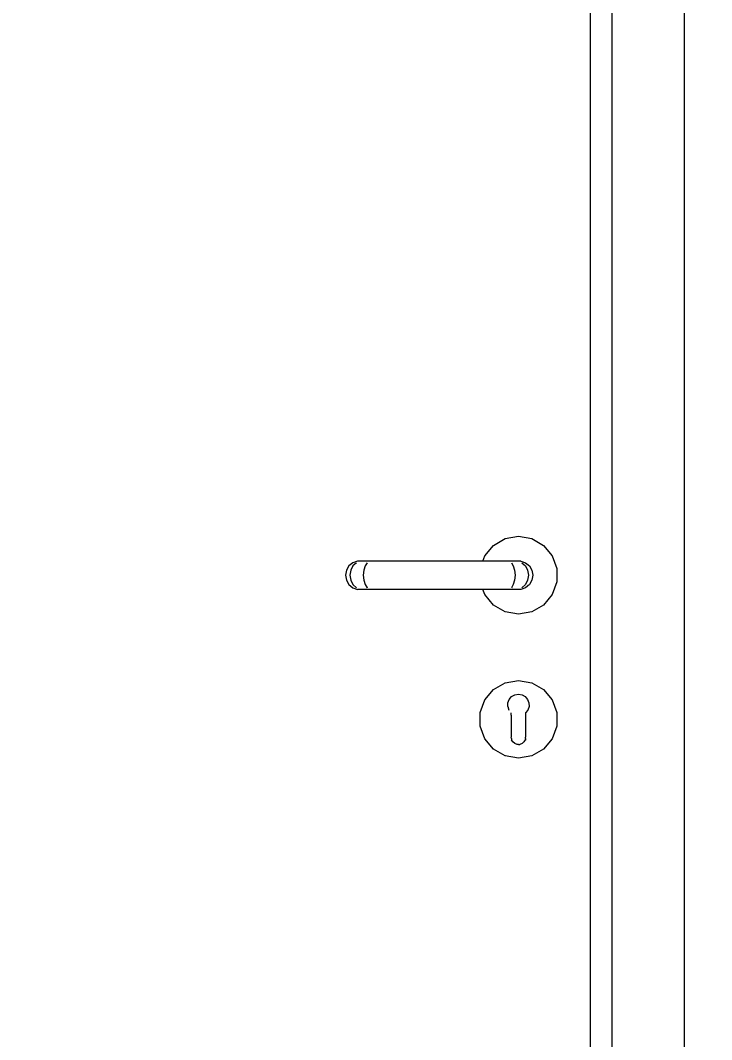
# Model space of a CAD drawing. Header units: millimetres. Extents: x -310 to 171125, y -3027 to 55843.
# Drawn here: x 132562 to 133041, y 38973 to 39681 of the extents above; entities that cross this region are included whole.
import ezdxf

# ---------------------------------------------------------------- set-up
doc = ezdxf.new("R2010")
doc.units = ezdxf.units.MM
doc.header["$MEASUREMENT"] = 0
doc.set_wipeout_variables(frame=1)
doc.linetypes.add('Wipeout_Contour', pattern=[1000, 0, -1000])
doc.layers.add('Dimensioning - General', color=7, linetype='Continuous')
doc.layers.add('Structural - Bearing', color=7, linetype='Continuous')
for name, color, linetype, lineweight, true_color in [('Dimensioning - General_Pen_No__61', 7, 'Continuous', 20, 0x6a6a6a), ('Dimensioning - General_Pen_No__88', 7, 'Continuous', 20, 0xfd4435), ('Structural - Bearing_Pen_No__82', 7, 'Continuous', 20, 0xaaaaaa)]:
    doc.layers.add(name, color=color, linetype=linetype, lineweight=lineweight, true_color=true_color)
doc.layers.get('0').off()
doc.styles.add('GENERATED_STYLE_6', font='calibril.ttf')
doc.dimstyles.new('GENERATED_STYLE__1', dxfattribs={"dimtxt": 195.999997, "dimasz": 106.4, "dimexe": 0.18, "dimexo": 0.0625, "dimgap": 0.09, "dimtad": 1, "dimdec": 0, "dimlfac": 0.1, "dimzin": 0, "dimdsep": 46, "dimtxsty": 'GENERATED_STYLE_6', "dimblk": 'ARROWHEAD_2', "dimblk1": 'ARROWHEAD_2', "dimblk2": 'ARROWHEAD_2', "dimcen": 0.09, "dimse1": 1, "dimse2": 1, "dimclrd": 256, "dimclre": 256, "dimclrt": 256, "dimadec": 0, "dimazin": 0, "dimtfac": 1, "dimtdec": 4, "dimtmove": 0, "dimatfit": 3, "dimfxl": 1, "dimtolj": 1, "dimtzin": 0, "dimarcsym": 0})

# ---------------------------------------------------------------- blocks, each defined once
blk = doc.blocks.new('*D99')
at = {"layer": 'Dimensioning - General_Pen_No__61', "color": 251, "linetype": 'Continuous', "lineweight": 20, "true_color": 0x6a6a6a, "transparency": 16777216}
for p, q in [((134582.88, 40936.02), (134722.88, 40855.19)), ((134757.88, 40895.6), (134547.88, 40895.6)), ((134652.88, 38195.6), (134652.88, 40895.6)), ((134582.88, 38236.02), (134722.88, 38155.19)), ((134757.88, 38195.6), (134547.88, 38195.6))]:
    blk.add_line(p, q, dxfattribs=at)
at = {"layer": 'Dimensioning - General_Pen_No__88', "color": 20, "lineweight": 20, "true_color": 0xfd4435, "transparency": 16777216, "char_height": 196, "attachment_point": 7, "rotation": 90, "style": 'GENERATED_STYLE_6'}
for s, insert in [('\\A1;{\\pql;\\fCalibri Light|b0|i0|c0|p34;20}', (134613.68, 40537.36)), ('\\A1;{\\pql;\\fCalibri Light|b0|i0|c0|p34;270}', (134613.68, 39307.27))]:
    blk.add_mtext(s, dxfattribs=dict(at, insert=insert))
blk = doc.blocks.new('ARROWHEAD_2')
at = {"color": 0, "linetype": 'Continuous', "lineweight": 0}
for p, q in [((-0.3781, -0.655), (0.3781, 0.655)), ((0, 0), (-1, 0))]:
    blk.add_line(p, q, dxfattribs=at)
blk = doc.blocks.new('*D142')
at = {"layer": 'Dimensioning - General_Pen_No__61', "color": 251, "linetype": 'Continuous', "lineweight": 20, "true_color": 0x6a6a6a, "transparency": 16777216}
for p, q in [((135132.88, 40936.02), (135272.88, 40855.19)), ((135307.88, 40895.6), (135097.88, 40895.6)), ((135202.88, 38195.6), (135202.88, 40895.6)), ((135132.88, 38236.02), (135272.88, 38155.19)), ((135307.88, 38195.6), (135097.88, 38195.6))]:
    blk.add_line(p, q, dxfattribs=at)
at = {"layer": 'Dimensioning - General_Pen_No__88', "color": 20, "lineweight": 20, "true_color": 0xfd4435, "transparency": 16777216, "char_height": 196, "attachment_point": 7, "rotation": 90, "style": 'GENERATED_STYLE_6'}
for s, insert in [('\\A1;{\\pql;\\fCalibri Light|b0|i0|c0|p34;20}', (135163.68, 40537.36)), ('\\A1;{\\pql;\\fCalibri Light|b0|i0|c0|p34;270}', (135163.68, 39307.27))]:
    blk.add_mtext(s, dxfattribs=dict(at, insert=insert))
blk = doc.blocks.new('*D163')
at = {"layer": 'Dimensioning - General_Pen_No__61', "color": 251, "linetype": 'Continuous', "lineweight": 20, "true_color": 0x6a6a6a, "transparency": 16777216}
for p, q in [((135682.88, 41136.02), (135822.88, 41055.19)), ((135857.88, 41095.6), (135647.88, 41095.6)), ((135752.88, 38195.6), (135752.88, 41095.6)), ((135682.88, 38236.02), (135822.88, 38155.19)), ((135857.88, 38195.6), (135647.88, 38195.6))]:
    blk.add_line(p, q, dxfattribs=at)
at = {"layer": 'Dimensioning - General_Pen_No__88', "color": 20, "lineweight": 20, "true_color": 0xfd4435, "transparency": 16777216, "insert": (135713.68, 39407.27), "char_height": 196, "attachment_point": 7, "rotation": 90, "style": 'GENERATED_STYLE_6'}
blk.add_mtext('\\A1;{\\pql;\\fCalibri Light|b0|i0|c0|p34;290}', dxfattribs=at)

msp = doc.modelspace()

# ---------------------------------------------------------------- wipeouts: each hides what was drawn before it
at = {"color": 254, "linetype": 'Wipeout_Contour', "lineweight": 0, "ltscale": 554802.031122}
msp.add_wipeout([(133022.21, 38295.6), (133022.21, 40432.6), (132972.21, 40382.6), (132972.21, 38295.6)], dxfattribs=at).dxf.layer = 'Structural - Bearing'
at = {"color": 254, "linetype": 'Wipeout_Contour', "lineweight": 0, "ltscale": 3742113.089694238}
msp.add_wipeout([(132883.83, 39309.1), (132882.5, 39305.45), (132908.94, 39305.45), (132912.21, 39304.26), (132914.87, 39302.03), (132916.6, 39299.02), (132917.21, 39295.6), (132916.6, 39292.18), (132914.87, 39289.18), (132912.21, 39286.94), (132908.94, 39285.76), (132882.5, 39285.76), (132883.83, 39282.1), (132889.85, 39274.92), (132897.97, 39270.23), (132907.21, 39268.6), (132916.44, 39270.23), (132924.56, 39274.92), (132930.59, 39282.1), (132933.8, 39290.92), (132933.8, 39300.29), (132930.59, 39309.1), (132924.56, 39316.29), (132916.44, 39320.98), (132907.21, 39322.6), (132897.97, 39320.98), (132889.85, 39316.29)], dxfattribs=at).dxf.layer = 'Structural - Bearing'
at = {"color": 254, "linetype": 'Wipeout_Contour', "lineweight": 0, "ltscale": 969933.689053}
msp.add_wipeout([(132900.79, 39209.39), (132901.78, 39210.53), (132898.01, 39220.88), (132889.92, 39216.21), (132899.84, 39204.39), (132899.82, 39204.44), (132899.88, 39207)], dxfattribs=at).dxf.layer = 'Structural - Bearing'

# ---------------------------------------------------------------- next in the draw order: linework, layer by layer
at = {"layer": 'Structural - Bearing_Pen_No__82', "color": 253, "linetype": 'Continuous', "lineweight": 20, "true_color": 0xaaaaaa}
for p, q in [((133022.21, 40432.6), (133022.21, 38295.6)), ((132889.85, 39316.29), (132897.97, 39320.98)), ((132897.97, 39320.98), (132907.21, 39322.6)), ((132907.21, 39322.6), (132916.44, 39320.98)), ((132916.44, 39320.98), (132924.56, 39316.29)), ((132883.83, 39309.1), (132889.85, 39316.29)), ((132924.56, 39316.29), (132930.59, 39309.1)), ((132930.59, 39309.1), (132933.8, 39300.29)), ((132933.8, 39300.29), (132933.8, 39290.92)), ((132933.8, 39290.92), (132930.59, 39282.1)), ((132889.85, 39274.92), (132883.83, 39282.1)), ((132930.59, 39282.1), (132924.56, 39274.92)), ((132897.97, 39270.23), (132889.85, 39274.92)), ((132924.56, 39274.92), (132916.44, 39270.23)), ((132907.21, 39268.6), (132897.97, 39270.23)), ((132916.44, 39270.23), (132907.21, 39268.6))]:
    msp.add_line(p, q, dxfattribs=at)

# ---------------------------------------------------------------- next in the draw order: wipeouts: each hides what was drawn before it
at = {"color": 254, "linetype": 'Wipeout_Contour', "lineweight": 0, "ltscale": 554647.159886}
msp.add_wipeout([(132957.21, 40355.6), (132957.21, 38295.6), (132972.21, 38295.6), (132972.21, 40355.6)], dxfattribs=at).dxf.layer = 'Structural - Bearing'
at = {"color": 254, "linetype": 'Wipeout_Contour', "lineweight": 0, "ltscale": 554397.458465}
msp.add_wipeout([(132908.94, 39305.45), (132906.76, 39305.45), (132909.68, 39304.26), (132912.21, 39304.26)], dxfattribs=at).dxf.layer = 'Structural - Bearing'
at = {"color": 254, "linetype": 'Wipeout_Contour', "lineweight": 0, "ltscale": 554408.006444}
msp.add_wipeout([(132914.16, 39295.6), (132913.62, 39292.18), (132916.6, 39292.18), (132917.21, 39295.6)], dxfattribs=at).dxf.layer = 'Structural - Bearing'
at = {"color": 254, "linetype": 'Wipeout_Contour', "lineweight": 0, "ltscale": 831350.645441}
msp.add_wipeout([(132900.63, 39202.02), (132899.84, 39204.39), (132889.92, 39216.21), (132883.91, 39209.05), (132902.21, 39198.49), (132902.21, 39200)], dxfattribs=at).dxf.layer = 'Structural - Bearing'

# ---------------------------------------------------------------- next in the draw order: linework, layer by layer
at = {"layer": 'Structural - Bearing_Pen_No__82', "color": 253, "linetype": 'Continuous', "lineweight": 20, "true_color": 0xaaaaaa}
for p, q in [((132972.21, 38295.6), (132972.21, 40382.6)), ((132957.21, 38295.6), (132957.21, 40367.6))]:
    msp.add_line(p, q, dxfattribs=at)

# ---------------------------------------------------------------- next in the draw order: wipeouts: each hides what was drawn before it
at = {"color": 254, "linetype": 'Wipeout_Contour', "lineweight": 0, "ltscale": 554406.284228}
msp.add_wipeout([(132909.68, 39304.26), (132912.07, 39302.03), (132914.87, 39302.03), (132912.21, 39304.26)], dxfattribs=at).dxf.layer = 'Structural - Bearing'
at = {"color": 254, "linetype": 'Wipeout_Contour', "lineweight": 0, "ltscale": 554400.128083}
msp.add_wipeout([(132913.62, 39292.18), (132912.07, 39289.18), (132914.87, 39289.18), (132916.6, 39292.18)], dxfattribs=at).dxf.layer = 'Structural - Bearing'
at = {"color": 254, "linetype": 'Wipeout_Contour', "lineweight": 0, "ltscale": 831409.217716}
msp.add_wipeout([(132904.69, 39212.59), (132907.21, 39213.03), (132907.21, 39222.5), (132898.01, 39220.88), (132901.78, 39210.53), (132902.46, 39211.33)], dxfattribs=at).dxf.layer = 'Structural - Bearing'

# ---------------------------------------------------------------- next in the draw order: wipeouts: each hides what was drawn before it
at = {"color": 254, "linetype": 'Wipeout_Contour', "lineweight": 0, "ltscale": 554411.296418}
msp.add_wipeout([(132912.07, 39302.03), (132913.62, 39299.02), (132916.6, 39299.02), (132914.87, 39302.03)], dxfattribs=at).dxf.layer = 'Structural - Bearing'
at = {"color": 254, "linetype": 'Wipeout_Contour', "lineweight": 0, "ltscale": 554389.173108}
msp.add_wipeout([(132909.68, 39286.94), (132912.21, 39286.94), (132914.87, 39289.18), (132912.07, 39289.18)], dxfattribs=at).dxf.layer = 'Structural - Bearing'
at = {"color": 254, "linetype": 'Wipeout_Contour', "lineweight": 0, "ltscale": 554240.324462}
msp.add_wipeout([(132889.85, 39216.29), (132889.92, 39216.21), (132898.01, 39220.88), (132897.97, 39220.98)], dxfattribs=at).dxf.layer = 'Structural - Bearing'
at = {"color": 254, "linetype": 'Wipeout_Contour', "lineweight": 0, "ltscale": 831452.415279}
msp.add_wipeout([(132911.95, 39211.33), (132912.64, 39210.53), (132916.41, 39220.88), (132907.21, 39222.5), (132907.21, 39213.03), (132909.73, 39212.59)], dxfattribs=at).dxf.layer = 'Structural - Bearing'

# ---------------------------------------------------------------- next in the draw order: wipeouts: each hides what was drawn before it
at = {"color": 254, "linetype": 'Wipeout_Contour', "lineweight": 0, "ltscale": 554380.029592}
msp.add_wipeout([(132906.76, 39305.45), (132900.61, 39305.45), (132902.3, 39304.26), (132909.68, 39304.26)], dxfattribs=at).dxf.layer = 'Structural - Bearing'
at = {"color": 254, "linetype": 'Wipeout_Contour', "lineweight": 0, "ltscale": 554411.885137}
msp.add_wipeout([(132913.62, 39299.02), (132914.16, 39295.6), (132917.21, 39295.6), (132916.6, 39299.02)], dxfattribs=at).dxf.layer = 'Structural - Bearing'
at = {"color": 254, "linetype": 'Wipeout_Contour', "lineweight": 0, "ltscale": 554376.468174}
msp.add_wipeout([(132912.21, 39286.94), (132909.68, 39286.94), (132906.76, 39285.76), (132908.94, 39285.76)], dxfattribs=at).dxf.layer = 'Structural - Bearing'
at = {"color": 254, "linetype": 'Wipeout_Contour', "lineweight": 0, "ltscale": 554277.12318}
msp.add_wipeout([(132897.97, 39220.98), (132898.01, 39220.88), (132907.21, 39222.5), (132907.21, 39222.6)], dxfattribs=at).dxf.layer = 'Structural - Bearing'
at = {"color": 254, "linetype": 'Wipeout_Contour', "lineweight": 0, "ltscale": 554206.527865}
msp.add_wipeout([(132883.83, 39209.1), (132883.91, 39209.05), (132889.92, 39216.21), (132889.85, 39216.29)], dxfattribs=at).dxf.layer = 'Structural - Bearing'
at = {"color": 254, "linetype": 'Wipeout_Contour', "lineweight": 0, "ltscale": 970052.698916}
msp.add_wipeout([(132914.6, 39204.44), (132914.58, 39204.39), (132924.5, 39216.21), (132916.41, 39220.88), (132912.64, 39210.53), (132913.62, 39209.39), (132914.54, 39207)], dxfattribs=at).dxf.layer = 'Structural - Bearing'

# ---------------------------------------------------------------- next in the draw order: wipeouts: each hides what was drawn before it
at = {"color": 254, "linetype": 'Wipeout_Contour', "lineweight": 0, "ltscale": 554386.091828}
msp.add_wipeout([(132902.3, 39304.26), (132903.67, 39302.03), (132912.07, 39302.03), (132909.68, 39304.26)], dxfattribs=at).dxf.layer = 'Structural - Bearing'
at = {"color": 254, "linetype": 'Wipeout_Contour', "lineweight": 0, "ltscale": 554384.655617}
msp.add_wipeout([(132914.16, 39295.6), (132904.88, 39295.6), (132904.57, 39292.18), (132913.62, 39292.18)], dxfattribs=at).dxf.layer = 'Structural - Bearing'
at = {"color": 254, "linetype": 'Wipeout_Contour', "lineweight": 0, "ltscale": 554312.492449}
msp.add_wipeout([(132907.21, 39222.6), (132907.21, 39222.5), (132916.41, 39220.88), (132916.44, 39220.98)], dxfattribs=at).dxf.layer = 'Structural - Bearing'
at = {"color": 254, "linetype": 'Wipeout_Contour', "lineweight": 0, "ltscale": 831476.579668}
msp.add_wipeout([(132913.79, 39202.02), (132912.21, 39200), (132912.21, 39198.49), (132930.5, 39209.05), (132924.5, 39216.21), (132914.58, 39204.39)], dxfattribs=at).dxf.layer = 'Structural - Bearing'
at = {"color": 254, "linetype": 'Wipeout_Contour', "lineweight": 0, "ltscale": 554213.779229}
msp.add_wipeout([(132902.21, 39198.49), (132883.91, 39209.05), (132880.72, 39200.28), (132902.21, 39196.49)], dxfattribs=at).dxf.layer = 'Structural - Bearing'

# ---------------------------------------------------------------- next in the draw order: linework, layer by layer
at = {"layer": 'Structural - Bearing_Pen_No__82', "color": 253, "linetype": 'Continuous', "lineweight": 20, "true_color": 0xaaaaaa}
msp.add_line((132897.97, 39220.98), (132907.21, 39222.6), dxfattribs=at)

# ---------------------------------------------------------------- next in the draw order: wipeouts: each hides what was drawn before it
at = {"color": 254, "linetype": 'Wipeout_Contour', "lineweight": 0, "ltscale": 554389.047419}
msp.add_wipeout([(132912.07, 39302.03), (132903.67, 39302.03), (132904.57, 39299.02), (132913.62, 39299.02)], dxfattribs=at).dxf.layer = 'Structural - Bearing'
at = {"color": 254, "linetype": 'Wipeout_Contour', "lineweight": 0, "ltscale": 554377.87864}
msp.add_wipeout([(132913.62, 39292.18), (132904.57, 39292.18), (132903.67, 39289.18), (132912.07, 39289.18)], dxfattribs=at).dxf.layer = 'Structural - Bearing'
at = {"color": 254, "linetype": 'Wipeout_Contour', "lineweight": 0, "ltscale": 554342.153472}
msp.add_wipeout([(132916.44, 39220.98), (132916.41, 39220.88), (132924.5, 39216.21), (132924.56, 39216.29)], dxfattribs=at).dxf.layer = 'Structural - Bearing'
at = {"color": 254, "linetype": 'Wipeout_Contour', "lineweight": 0, "ltscale": 554204.816368}
msp.add_wipeout([(132902.21, 39196.49), (132880.72, 39200.28), (132880.72, 39190.93), (132902.21, 39194.72)], dxfattribs=at).dxf.layer = 'Structural - Bearing'

# ---------------------------------------------------------------- next in the draw order: linework, layer by layer
at = {"layer": 'Structural - Bearing_Pen_No__82', "color": 253, "linetype": 'Continuous', "lineweight": 20, "true_color": 0xaaaaaa}
for p, q in [((132908.94, 39305.45), (132912.21, 39304.26)), ((132907.21, 39222.6), (132916.44, 39220.98))]:
    msp.add_line(p, q, dxfattribs=at)

# ---------------------------------------------------------------- next in the draw order: wipeouts: each hides what was drawn before it
at = {"color": 254, "linetype": 'Wipeout_Contour', "lineweight": 0, "ltscale": 554350.16606}
msp.add_wipeout([(132900.61, 39305.45), (132892.44, 39305.45), (132892.87, 39304.26), (132902.3, 39304.26)], dxfattribs=at).dxf.layer = 'Structural - Bearing'
at = {"color": 254, "linetype": 'Wipeout_Contour', "lineweight": 0, "ltscale": 554388.534472}
msp.add_wipeout([(132913.62, 39299.02), (132904.57, 39299.02), (132904.88, 39295.6), (132914.16, 39295.6)], dxfattribs=at).dxf.layer = 'Structural - Bearing'
at = {"color": 254, "linetype": 'Wipeout_Contour', "lineweight": 0, "ltscale": 554368.980089}
msp.add_wipeout([(132903.67, 39289.18), (132902.3, 39286.94), (132909.68, 39286.94), (132912.07, 39289.18)], dxfattribs=at).dxf.layer = 'Structural - Bearing'
at = {"color": 254, "linetype": 'Wipeout_Contour', "lineweight": 0, "ltscale": 554179.810617}
msp.add_wipeout([(132880.62, 39200.29), (132880.72, 39200.28), (132883.91, 39209.05), (132883.83, 39209.1)], dxfattribs=at).dxf.layer = 'Structural - Bearing'
at = {"color": 254, "linetype": 'Wipeout_Contour', "lineweight": 0, "ltscale": 554201.698801}
msp.add_wipeout([(132902.21, 39194.72), (132880.72, 39190.93), (132883.91, 39182.15), (132902.21, 39192.72)], dxfattribs=at).dxf.layer = 'Structural - Bearing'

# ---------------------------------------------------------------- next in the draw order: linework, layer by layer
at = {"layer": 'Structural - Bearing_Pen_No__82', "color": 253, "linetype": 'Continuous', "lineweight": 20, "true_color": 0xaaaaaa}
for p, q in [((132909.68, 39304.26), (132912.07, 39302.03)), ((132912.07, 39302.03), (132913.62, 39299.02)), ((132912.21, 39304.26), (132914.87, 39302.03)), ((132913.62, 39299.02), (132914.16, 39295.6)), ((132914.87, 39302.03), (132916.6, 39299.02)), ((132916.6, 39299.02), (132917.21, 39295.6)), ((132914.16, 39295.6), (132913.62, 39292.18)), ((132916.6, 39292.18), (132914.87, 39289.18)), ((132917.21, 39295.6), (132916.6, 39292.18)), ((132883.83, 39209.1), (132889.85, 39216.29))]:
    msp.add_line(p, q, dxfattribs=at)

# ---------------------------------------------------------------- next in the draw order: wipeouts: each hides what was drawn before it
at = {"color": 254, "linetype": 'Wipeout_Contour', "lineweight": 0, "ltscale": 554351.883162}
msp.add_wipeout([(132902.3, 39304.26), (132892.87, 39304.26), (132893.22, 39302.03), (132903.67, 39302.03)], dxfattribs=at).dxf.layer = 'Structural - Bearing'
at = {"color": 254, "linetype": 'Wipeout_Contour', "lineweight": 0, "ltscale": 554345.509329}
msp.add_wipeout([(132904.88, 39295.6), (132893.52, 39295.6), (132893.45, 39292.18), (132904.57, 39292.18)], dxfattribs=at).dxf.layer = 'Structural - Bearing'
at = {"color": 254, "linetype": 'Wipeout_Contour', "lineweight": 0, "ltscale": 554359.038643}
msp.add_wipeout([(132900.61, 39285.76), (132906.76, 39285.76), (132909.68, 39286.94), (132902.3, 39286.94)], dxfattribs=at).dxf.layer = 'Structural - Bearing'
at = {"color": 254, "linetype": 'Wipeout_Contour', "lineweight": 0, "ltscale": 554204.321035}
msp.add_wipeout([(132902.21, 39192.72), (132883.91, 39182.15), (132889.92, 39175), (132902.21, 39189.65)], dxfattribs=at).dxf.layer = 'Structural - Bearing'

# ---------------------------------------------------------------- next in the draw order: linework, layer by layer
at = {"layer": 'Structural - Bearing_Pen_No__82', "color": 253, "linetype": 'Continuous', "lineweight": 20, "true_color": 0xaaaaaa}
for p, q in [((132913.62, 39292.18), (132912.07, 39289.18)), ((132912.21, 39286.94), (132908.94, 39285.76)), ((132912.07, 39289.18), (132909.68, 39286.94)), ((132914.87, 39289.18), (132912.21, 39286.94))]:
    msp.add_line(p, q, dxfattribs=at)

# ---------------------------------------------------------------- next in the draw order: wipeouts: each hides what was drawn before it
at = {"color": 254, "linetype": 'Wipeout_Contour', "lineweight": 0, "ltscale": 554351.614308}
msp.add_wipeout([(132903.67, 39302.03), (132893.22, 39302.03), (132893.45, 39299.02), (132904.57, 39299.02)], dxfattribs=at).dxf.layer = 'Structural - Bearing'
at = {"color": 254, "linetype": 'Wipeout_Contour', "lineweight": 0, "ltscale": 554340.444783}
msp.add_wipeout([(132904.57, 39292.18), (132893.45, 39292.18), (132893.22, 39289.18), (132903.67, 39289.18)], dxfattribs=at).dxf.layer = 'Structural - Bearing'
at = {"color": 254, "linetype": 'Wipeout_Contour', "lineweight": 0, "ltscale": 554163.400785}
msp.add_wipeout([(132880.62, 39190.92), (132880.72, 39190.93), (132880.72, 39200.28), (132880.62, 39200.29)], dxfattribs=at).dxf.layer = 'Structural - Bearing'
at = {"color": 254, "linetype": 'Wipeout_Contour', "lineweight": 0, "ltscale": 692768.833593}
msp.add_wipeout([(132889.92, 39175), (132898.01, 39170.33), (132902.35, 39182.27), (132902.21, 39183.1), (132902.21, 39189.65)], dxfattribs=at).dxf.layer = 'Structural - Bearing'

# ---------------------------------------------------------------- next in the draw order: linework, layer by layer
at = {"layer": 'Structural - Bearing_Pen_No__82', "color": 253, "linetype": 'Continuous', "lineweight": 20, "true_color": 0xaaaaaa}
for p, q in [((132906.76, 39305.45), (132900.61, 39305.45)), ((132908.94, 39305.45), (132906.76, 39305.45)), ((132880.62, 39200.29), (132883.83, 39209.1))]:
    msp.add_line(p, q, dxfattribs=at)

# ---------------------------------------------------------------- next in the draw order: wipeouts: each hides what was drawn before it
at = {"color": 254, "linetype": 'Wipeout_Contour', "lineweight": 0, "ltscale": 554178.038846}
msp.add_wipeout([(132892.44, 39305.45), (132811.98, 39305.45), (132811.55, 39304.26), (132892.87, 39304.26)], dxfattribs=at).dxf.layer = 'Structural - Bearing'
at = {"color": 254, "linetype": 'Wipeout_Contour', "lineweight": 0, "ltscale": 554349.388455}
msp.add_wipeout([(132904.57, 39299.02), (132893.45, 39299.02), (132893.52, 39295.6), (132904.88, 39295.6)], dxfattribs=at).dxf.layer = 'Structural - Bearing'
at = {"color": 254, "linetype": 'Wipeout_Contour', "lineweight": 0, "ltscale": 554334.770375}
msp.add_wipeout([(132903.67, 39289.18), (132893.22, 39289.18), (132892.87, 39286.94), (132902.3, 39286.94)], dxfattribs=at).dxf.layer = 'Structural - Bearing'
at = {"color": 254, "linetype": 'Wipeout_Contour', "lineweight": 0, "ltscale": 554159.267793}
msp.add_wipeout([(132883.83, 39182.1), (132883.91, 39182.15), (132880.72, 39190.93), (132880.62, 39190.92)], dxfattribs=at).dxf.layer = 'Structural - Bearing'

# ---------------------------------------------------------------- next in the draw order: linework, layer by layer
at = {"layer": 'Structural - Bearing_Pen_No__82', "color": 253, "linetype": 'Continuous', "lineweight": 20, "true_color": 0xaaaaaa}
for p, q in [((132902.3, 39304.26), (132903.67, 39302.03)), ((132903.67, 39302.03), (132904.57, 39299.02)), ((132904.57, 39299.02), (132904.88, 39295.6)), ((132904.88, 39295.6), (132904.57, 39292.18)), ((132908.94, 39285.76), (132906.76, 39285.76)), ((132880.62, 39190.92), (132880.62, 39200.29))]:
    msp.add_line(p, q, dxfattribs=at)

# ---------------------------------------------------------------- next in the draw order: wipeouts: each hides what was drawn before it
at = {"color": 254, "linetype": 'Wipeout_Contour', "lineweight": 0, "ltscale": 554176.098318}
msp.add_wipeout([(132892.87, 39304.26), (132811.55, 39304.26), (132811.2, 39302.03), (132893.22, 39302.03)], dxfattribs=at).dxf.layer = 'Structural - Bearing'
at = {"color": 254, "linetype": 'Wipeout_Contour', "lineweight": 0, "ltscale": 554165.598366}
msp.add_wipeout([(132893.52, 39295.6), (132810.89, 39295.6), (132810.97, 39292.18), (132893.45, 39292.18)], dxfattribs=at).dxf.layer = 'Structural - Bearing'
at = {"color": 254, "linetype": 'Wipeout_Contour', "lineweight": 0, "ltscale": 554329.173985}
msp.add_wipeout([(132902.3, 39286.94), (132892.87, 39286.94), (132892.44, 39285.76), (132900.61, 39285.76)], dxfattribs=at).dxf.layer = 'Structural - Bearing'
at = {"color": 254, "linetype": 'Wipeout_Contour', "lineweight": 0, "ltscale": 554167.919332}
msp.add_wipeout([(132889.85, 39174.92), (132889.92, 39175), (132883.91, 39182.15), (132883.83, 39182.1)], dxfattribs=at).dxf.layer = 'Structural - Bearing'

# ---------------------------------------------------------------- next in the draw order: linework, layer by layer
at = {"layer": 'Structural - Bearing_Pen_No__82', "color": 253, "linetype": 'Continuous', "lineweight": 20, "true_color": 0xaaaaaa}
for p, q in [((132904.57, 39292.18), (132903.67, 39289.18)), ((132906.76, 39285.76), (132900.61, 39285.76)), ((132903.67, 39289.18), (132902.3, 39286.94)), ((132883.83, 39182.1), (132880.62, 39190.92))]:
    msp.add_line(p, q, dxfattribs=at)

# ---------------------------------------------------------------- next in the draw order: wipeouts: each hides what was drawn before it
at = {"color": 254, "linetype": 'Wipeout_Contour', "lineweight": 0, "ltscale": 554173.125377}
msp.add_wipeout([(132893.22, 39302.03), (132811.2, 39302.03), (132810.97, 39299.02), (132893.45, 39299.02)], dxfattribs=at).dxf.layer = 'Structural - Bearing'
at = {"color": 254, "linetype": 'Wipeout_Contour', "lineweight": 0, "ltscale": 554161.952259}
msp.add_wipeout([(132893.45, 39292.18), (132810.97, 39292.18), (132811.2, 39289.18), (132893.22, 39289.18)], dxfattribs=at).dxf.layer = 'Structural - Bearing'
at = {"color": 254, "linetype": 'Wipeout_Contour', "lineweight": 0, "ltscale": 554188.30905}
msp.add_wipeout([(132897.97, 39170.23), (132898.01, 39170.33), (132889.92, 39175), (132889.85, 39174.92)], dxfattribs=at).dxf.layer = 'Structural - Bearing'

# ---------------------------------------------------------------- next in the draw order: linework, layer by layer
at = {"layer": 'Structural - Bearing_Pen_No__82', "color": 253, "linetype": 'Continuous', "lineweight": 20, "true_color": 0xaaaaaa}
for p, q in [((132882.5, 39305.45), (132883.83, 39309.1)), ((132900.61, 39305.45), (132892.44, 39305.45)), ((132889.85, 39174.92), (132883.83, 39182.1))]:
    msp.add_line(p, q, dxfattribs=at)

# ---------------------------------------------------------------- next in the draw order: wipeouts: each hides what was drawn before it
at = {"color": 254, "linetype": 'Wipeout_Contour', "lineweight": 0, "ltscale": 554005.912839}
msp.add_wipeout([(132811.98, 39305.45), (132803.81, 39305.45), (132802.12, 39304.26), (132811.55, 39304.26)], dxfattribs=at).dxf.layer = 'Structural - Bearing'
at = {"color": 254, "linetype": 'Wipeout_Contour', "lineweight": 0, "ltscale": 554169.478749}
msp.add_wipeout([(132893.45, 39299.02), (132810.97, 39299.02), (132810.89, 39295.6), (132893.52, 39295.6)], dxfattribs=at).dxf.layer = 'Structural - Bearing'
at = {"color": 254, "linetype": 'Wipeout_Contour', "lineweight": 0, "ltscale": 554158.980109}
msp.add_wipeout([(132893.22, 39289.18), (132811.2, 39289.18), (132811.55, 39286.94), (132892.87, 39286.94)], dxfattribs=at).dxf.layer = 'Structural - Bearing'
at = {"color": 254, "linetype": 'Wipeout_Contour', "lineweight": 0, "ltscale": 1108463.114159944}
msp.add_wipeout([(132906.34, 39178.18), (132904.71, 39178.77), (132903.38, 39179.89), (132902.51, 39181.39), (132902.35, 39182.27), (132898.01, 39170.33), (132907.21, 39168.7), (132907.21, 39178.18)], dxfattribs=at).dxf.layer = 'Structural - Bearing'

# ---------------------------------------------------------------- next in the draw order: wipeouts: each hides what was drawn before it
at = {"color": 254, "linetype": 'Wipeout_Contour', "lineweight": 0, "ltscale": 554000.31482}
msp.add_wipeout([(132811.55, 39304.26), (132802.12, 39304.26), (132800.74, 39302.03), (132811.2, 39302.03)], dxfattribs=at).dxf.layer = 'Structural - Bearing'
at = {"color": 254, "linetype": 'Wipeout_Contour', "lineweight": 0, "ltscale": 553985.688908}
msp.add_wipeout([(132810.89, 39295.6), (132799.53, 39295.6), (132799.84, 39292.18), (132810.97, 39292.18)], dxfattribs=at).dxf.layer = 'Structural - Bearing'
at = {"color": 254, "linetype": 'Wipeout_Contour', "lineweight": 0, "ltscale": 554157.040254}
msp.add_wipeout([(132892.87, 39286.94), (132811.55, 39286.94), (132811.98, 39285.76), (132892.44, 39285.76)], dxfattribs=at).dxf.layer = 'Structural - Bearing'
at = {"color": 254, "linetype": 'Wipeout_Contour', "lineweight": 0, "ltscale": 554217.97651}
msp.add_wipeout([(132907.21, 39168.6), (132907.21, 39168.7), (132898.01, 39170.33), (132897.97, 39170.23)], dxfattribs=at).dxf.layer = 'Structural - Bearing'

# ---------------------------------------------------------------- next in the draw order: linework, layer by layer
at = {"layer": 'Structural - Bearing_Pen_No__82', "color": 253, "linetype": 'Continuous', "lineweight": 20, "true_color": 0xaaaaaa}
for p, q in [((132883.83, 39282.1), (132882.5, 39285.76)), ((132900.61, 39285.76), (132892.44, 39285.76))]:
    msp.add_line(p, q, dxfattribs=at)

# ---------------------------------------------------------------- next in the draw order: wipeouts: each hides what was drawn before it
at = {"color": 254, "linetype": 'Wipeout_Contour', "lineweight": 0, "ltscale": 553994.637896}
msp.add_wipeout([(132811.2, 39302.03), (132800.74, 39302.03), (132799.84, 39299.02), (132810.97, 39299.02)], dxfattribs=at).dxf.layer = 'Structural - Bearing'
at = {"color": 254, "linetype": 'Wipeout_Contour', "lineweight": 0, "ltscale": 553983.461186}
msp.add_wipeout([(132810.97, 39292.18), (132799.84, 39292.18), (132800.74, 39289.18), (132811.2, 39289.18)], dxfattribs=at).dxf.layer = 'Structural - Bearing'
at = {"color": 254, "linetype": 'Wipeout_Contour', "lineweight": 0, "ltscale": 1108515.159562495}
msp.add_wipeout([(132911.91, 39181.39), (132911.04, 39179.89), (132909.71, 39178.77), (132908.08, 39178.18), (132907.21, 39178.18), (132907.21, 39168.7), (132916.41, 39170.33), (132912.06, 39182.27)], dxfattribs=at).dxf.layer = 'Structural - Bearing'

# ---------------------------------------------------------------- next in the draw order: linework, layer by layer
at = {"layer": 'Structural - Bearing_Pen_No__82', "color": 253, "linetype": 'Continuous', "lineweight": 20, "true_color": 0xaaaaaa}
msp.add_line((132892.44, 39305.45), (132811.98, 39305.45), dxfattribs=at)

# ---------------------------------------------------------------- next in the draw order: wipeouts: each hides what was drawn before it
at = {"color": 254, "linetype": 'Wipeout_Contour', "lineweight": 0, "ltscale": 553976.051065}
msp.add_wipeout([(132797.66, 39305.45), (132794.73, 39304.26), (132802.12, 39304.26), (132803.81, 39305.45)], dxfattribs=at).dxf.layer = 'Structural - Bearing'
at = {"color": 254, "linetype": 'Wipeout_Contour', "lineweight": 0, "ltscale": 553989.570548}
msp.add_wipeout([(132810.97, 39299.02), (132799.84, 39299.02), (132799.53, 39295.6), (132810.89, 39295.6)], dxfattribs=at).dxf.layer = 'Structural - Bearing'
at = {"color": 254, "linetype": 'Wipeout_Contour', "lineweight": 0, "ltscale": 553983.191188}
msp.add_wipeout([(132811.2, 39289.18), (132800.74, 39289.18), (132802.12, 39286.94), (132811.55, 39286.94)], dxfattribs=at).dxf.layer = 'Structural - Bearing'
at = {"color": 254, "linetype": 'Wipeout_Contour', "lineweight": 0, "ltscale": 554253.349443}
msp.add_wipeout([(132916.44, 39170.23), (132916.41, 39170.33), (132907.21, 39168.7), (132907.21, 39168.6)], dxfattribs=at).dxf.layer = 'Structural - Bearing'

# ---------------------------------------------------------------- next in the draw order: linework, layer by layer
at = {"layer": 'Structural - Bearing_Pen_No__82', "color": 253, "linetype": 'Continuous', "lineweight": 20, "true_color": 0xaaaaaa}
msp.add_line((132907.21, 39168.6), (132897.97, 39170.23), dxfattribs=at)

# ---------------------------------------------------------------- next in the draw order: wipeouts: each hides what was drawn before it
at = {"color": 254, "linetype": 'Wipeout_Contour', "lineweight": 0, "ltscale": 553966.108228}
msp.add_wipeout([(132794.73, 39304.26), (132792.35, 39302.03), (132800.74, 39302.03), (132802.12, 39304.26)], dxfattribs=at).dxf.layer = 'Structural - Bearing'
at = {"color": 254, "linetype": 'Wipeout_Contour', "lineweight": 0, "ltscale": 553946.54507}
msp.add_wipeout([(132799.53, 39295.6), (132790.25, 39295.6), (132790.79, 39292.18), (132799.84, 39292.18)], dxfattribs=at).dxf.layer = 'Structural - Bearing'
at = {"color": 254, "linetype": 'Wipeout_Contour', "lineweight": 0, "ltscale": 553984.907729}
msp.add_wipeout([(132811.55, 39286.94), (132802.12, 39286.94), (132803.81, 39285.76), (132811.98, 39285.76)], dxfattribs=at).dxf.layer = 'Structural - Bearing'
at = {"color": 254, "linetype": 'Wipeout_Contour', "lineweight": 0, "ltscale": 692850.309889}
msp.add_wipeout([(132916.41, 39170.33), (132924.5, 39175), (132912.21, 39189.65), (132912.21, 39183.1), (132912.06, 39182.27)], dxfattribs=at).dxf.layer = 'Structural - Bearing'

# ---------------------------------------------------------------- next in the draw order: linework, layer by layer
at = {"layer": 'Structural - Bearing_Pen_No__82', "color": 253, "linetype": 'Continuous', "lineweight": 20, "true_color": 0xaaaaaa}
msp.add_line((132892.44, 39285.76), (132811.98, 39285.76), dxfattribs=at)

# ---------------------------------------------------------------- next in the draw order: wipeouts: each hides what was drawn before it
at = {"color": 254, "linetype": 'Wipeout_Contour', "lineweight": 0, "ltscale": 553957.207103}
msp.add_wipeout([(132800.74, 39302.03), (132792.35, 39302.03), (132790.79, 39299.02), (132799.84, 39299.02)], dxfattribs=at).dxf.layer = 'Structural - Bearing'
at = {"color": 254, "linetype": 'Wipeout_Contour', "lineweight": 0, "ltscale": 553946.029645}
msp.add_wipeout([(132799.84, 39292.18), (132790.79, 39292.18), (132792.35, 39289.18), (132800.74, 39289.18)], dxfattribs=at).dxf.layer = 'Structural - Bearing'
at = {"color": 254, "linetype": 'Wipeout_Contour', "lineweight": 0, "ltscale": 554301.995608}
msp.add_wipeout([(132912.21, 39189.65), (132924.5, 39175), (132930.5, 39182.15), (132912.21, 39192.72)], dxfattribs=at).dxf.layer = 'Structural - Bearing'

# ---------------------------------------------------------------- next in the draw order: linework, layer by layer
at = {"layer": 'Structural - Bearing_Pen_No__82', "color": 253, "linetype": 'Continuous', "lineweight": 20, "true_color": 0xaaaaaa}
msp.add_line((132811.98, 39305.45), (132803.81, 39305.45), dxfattribs=at)

# ---------------------------------------------------------------- next in the draw order: wipeouts: each hides what was drawn before it
at = {"color": 254, "linetype": 'Wipeout_Contour', "lineweight": 0, "ltscale": 553950.426981}
msp.add_wipeout([(132799.84, 39299.02), (132790.79, 39299.02), (132790.25, 39295.6), (132799.53, 39295.6)], dxfattribs=at).dxf.layer = 'Structural - Bearing'
at = {"color": 254, "linetype": 'Wipeout_Contour', "lineweight": 0, "ltscale": 553958.623349}
msp.add_wipeout([(132797.66, 39305.45), (132795.47, 39305.45), (132792.21, 39304.26), (132794.73, 39304.26)], dxfattribs=at).dxf.layer = 'Structural - Bearing'
at = {"color": 254, "linetype": 'Wipeout_Contour', "lineweight": 0, "ltscale": 553948.983546}
msp.add_wipeout([(132800.74, 39289.18), (132792.35, 39289.18), (132794.73, 39286.94), (132802.12, 39286.94)], dxfattribs=at).dxf.layer = 'Structural - Bearing'
at = {"color": 254, "linetype": 'Wipeout_Contour', "lineweight": 0, "ltscale": 554316.677108}
msp.add_wipeout([(132912.21, 39192.72), (132930.5, 39182.15), (132933.7, 39190.93), (132912.21, 39194.72)], dxfattribs=at).dxf.layer = 'Structural - Bearing'
at = {"color": 254, "linetype": 'Wipeout_Contour', "lineweight": 0, "ltscale": 554290.147327}
msp.add_wipeout([(132924.56, 39174.92), (132924.5, 39175), (132916.41, 39170.33), (132916.44, 39170.23)], dxfattribs=at).dxf.layer = 'Structural - Bearing'

# ---------------------------------------------------------------- next in the draw order: linework, layer by layer
at = {"layer": 'Structural - Bearing_Pen_No__82', "color": 253, "linetype": 'Continuous', "lineweight": 20, "true_color": 0xaaaaaa}
for p, q in [((132799.84, 39299.02), (132799.53, 39295.6)), ((132800.74, 39302.03), (132799.84, 39299.02)), ((132802.12, 39304.26), (132800.74, 39302.03)), ((132799.53, 39295.6), (132799.84, 39292.18)), ((132916.44, 39170.23), (132907.21, 39168.6))]:
    msp.add_line(p, q, dxfattribs=at)

# ---------------------------------------------------------------- next in the draw order: wipeouts: each hides what was drawn before it
at = {"color": 254, "linetype": 'Wipeout_Contour', "lineweight": 0, "ltscale": 553945.917224}
msp.add_wipeout([(132792.21, 39304.26), (132789.55, 39302.03), (132792.35, 39302.03), (132794.73, 39304.26)], dxfattribs=at).dxf.layer = 'Structural - Bearing'
at = {"color": 254, "linetype": 'Wipeout_Contour', "lineweight": 0, "ltscale": 553923.195926}
msp.add_wipeout([(132787.21, 39295.6), (132787.81, 39292.18), (132790.79, 39292.18), (132790.25, 39295.6)], dxfattribs=at).dxf.layer = 'Structural - Bearing'
at = {"color": 254, "linetype": 'Wipeout_Contour', "lineweight": 0, "ltscale": 553955.044828}
msp.add_wipeout([(132794.73, 39286.94), (132797.66, 39285.76), (132803.81, 39285.76), (132802.12, 39286.94)], dxfattribs=at).dxf.layer = 'Structural - Bearing'
at = {"color": 254, "linetype": 'Wipeout_Contour', "lineweight": 0, "ltscale": 554325.637213}
msp.add_wipeout([(132912.21, 39194.72), (132933.7, 39190.93), (132933.7, 39200.28), (132912.21, 39196.49)], dxfattribs=at).dxf.layer = 'Structural - Bearing'
at = {"color": 254, "linetype": 'Wipeout_Contour', "lineweight": 0, "ltscale": 554323.938985}
msp.add_wipeout([(132930.59, 39182.1), (132930.5, 39182.15), (132924.5, 39175), (132924.56, 39174.92)], dxfattribs=at).dxf.layer = 'Structural - Bearing'

# ---------------------------------------------------------------- next in the draw order: linework, layer by layer
at = {"layer": 'Structural - Bearing_Pen_No__82', "color": 253, "linetype": 'Continuous', "lineweight": 20, "true_color": 0xaaaaaa}
for p, q in [((132803.81, 39305.45), (132797.66, 39305.45)), ((132811.98, 39285.76), (132803.81, 39285.76))]:
    msp.add_line(p, q, dxfattribs=at)

# ---------------------------------------------------------------- next in the draw order: wipeouts: each hides what was drawn before it
at = {"color": 254, "linetype": 'Wipeout_Contour', "lineweight": 0, "ltscale": 553934.959686}
msp.add_wipeout([(132787.81, 39299.02), (132790.79, 39299.02), (132792.35, 39302.03), (132789.55, 39302.03)], dxfattribs=at).dxf.layer = 'Structural - Bearing'
at = {"color": 254, "linetype": 'Wipeout_Contour', "lineweight": 0, "ltscale": 553923.781784}
msp.add_wipeout([(132790.79, 39292.18), (132787.81, 39292.18), (132789.55, 39289.18), (132792.35, 39289.18)], dxfattribs=at).dxf.layer = 'Structural - Bearing'
at = {"color": 254, "linetype": 'Wipeout_Contour', "lineweight": 0, "ltscale": 554328.754025}
msp.add_wipeout([(132912.21, 39196.49), (132933.7, 39200.28), (132930.5, 39209.05), (132912.21, 39198.49)], dxfattribs=at).dxf.layer = 'Structural - Bearing'
at = {"color": 254, "linetype": 'Wipeout_Contour', "lineweight": 0, "ltscale": 554350.649502}
msp.add_wipeout([(132933.8, 39190.92), (132933.7, 39190.93), (132930.5, 39182.15), (132930.59, 39182.1)], dxfattribs=at).dxf.layer = 'Structural - Bearing'

# ---------------------------------------------------------------- next in the draw order: linework, layer by layer
at = {"layer": 'Structural - Bearing_Pen_No__82', "color": 253, "linetype": 'Continuous', "lineweight": 20, "true_color": 0xaaaaaa}
for p, q in [((132795.47, 39305.45), (132792.21, 39304.26)), ((132797.66, 39305.45), (132795.47, 39305.45)), ((132930.59, 39182.1), (132924.56, 39174.92))]:
    msp.add_line(p, q, dxfattribs=at)

# ---------------------------------------------------------------- next in the draw order: wipeouts: each hides what was drawn before it
at = {"color": 254, "linetype": 'Wipeout_Contour', "lineweight": 0, "ltscale": 553927.078}
msp.add_wipeout([(132787.81, 39299.02), (132787.21, 39295.6), (132790.25, 39295.6), (132790.79, 39299.02)], dxfattribs=at).dxf.layer = 'Structural - Bearing'
at = {"color": 254, "linetype": 'Wipeout_Contour', "lineweight": 0, "ltscale": 553928.791923}
msp.add_wipeout([(132792.35, 39289.18), (132789.55, 39289.18), (132792.21, 39286.94), (132794.73, 39286.94)], dxfattribs=at).dxf.layer = 'Structural - Bearing'
at = {"color": 254, "linetype": 'Wipeout_Contour', "lineweight": 0, "ltscale": 554362.536981}
msp.add_wipeout([(132924.56, 39216.29), (132924.5, 39216.21), (132930.5, 39209.05), (132930.59, 39209.1)], dxfattribs=at).dxf.layer = 'Structural - Bearing'
at = {"color": 254, "linetype": 'Wipeout_Contour', "lineweight": 0, "ltscale": 3741314.218773643}
msp.add_wipeout([(132899.88, 39207), (132899.82, 39204.44), (132900.63, 39202.02), (132902.21, 39200), (132902.21, 39183.1), (132902.51, 39181.39), (132903.38, 39179.89), (132904.71, 39178.77), (132906.34, 39178.18), (132908.08, 39178.18), (132909.71, 39178.77), (132911.04, 39179.89), (132911.91, 39181.39), (132912.21, 39183.1), (132912.21, 39200), (132913.79, 39202.02), (132914.58, 39204.39), (132914.6, 39204.44), (132914.54, 39207), (132913.62, 39209.39), (132912.64, 39210.53), (132911.95, 39211.33), (132909.73, 39212.59), (132907.21, 39213.03), (132904.69, 39212.59), (132902.46, 39211.33), (132900.79, 39209.39)], dxfattribs=at).dxf.layer = 'Structural - Bearing'
at = {"color": 254, "linetype": 'Wipeout_Contour', "lineweight": 0, "ltscale": 554367.053924}
msp.add_wipeout([(132933.8, 39200.29), (132933.7, 39200.28), (132933.7, 39190.93), (132933.8, 39190.92)], dxfattribs=at).dxf.layer = 'Structural - Bearing'

# ---------------------------------------------------------------- next in the draw order: linework, layer by layer
at = {"layer": 'Structural - Bearing_Pen_No__82', "color": 253, "linetype": 'Continuous', "lineweight": 20, "true_color": 0xaaaaaa}
for p, q in [((132787.81, 39299.02), (132787.21, 39295.6)), ((132789.55, 39302.03), (132787.81, 39299.02)), ((132792.21, 39304.26), (132789.55, 39302.03)), ((132790.79, 39299.02), (132790.25, 39295.6)), ((132792.35, 39302.03), (132790.79, 39299.02)), ((132794.73, 39304.26), (132792.35, 39302.03)), ((132787.21, 39295.6), (132787.81, 39292.18)), ((132790.25, 39295.6), (132790.79, 39292.18)), ((132889.85, 39216.29), (132897.97, 39220.98)), ((132916.44, 39220.98), (132924.56, 39216.29)), ((132899.82, 39204.44), (132899.88, 39207)), ((132899.88, 39207), (132900.79, 39209.39)), ((132900.79, 39209.39), (132901.78, 39210.53)), ((132901.78, 39210.53), (132902.46, 39211.33)), ((132902.46, 39211.33), (132904.69, 39212.59)), ((132904.69, 39212.59), (132907.21, 39213.03)), ((132907.21, 39213.03), (132909.73, 39212.59)), ((132909.73, 39212.59), (132911.95, 39211.33)), ((132911.95, 39211.33), (132912.64, 39210.53)), ((132912.64, 39210.53), (132913.62, 39209.39)), ((132913.62, 39209.39), (132914.54, 39207)), ((132914.54, 39207), (132914.6, 39204.44)), ((132899.84, 39204.39), (132900.63, 39202.02)), ((132902.21, 39198.49), (132902.21, 39200)), ((132913.79, 39202.02), (132912.21, 39200)), ((132912.21, 39200), (132912.21, 39198.49)), ((132914.58, 39204.39), (132913.79, 39202.02)), ((132902.21, 39198.49), (132902.21, 39196.49)), ((132902.21, 39196.49), (132902.21, 39194.72)), ((132902.21, 39194.72), (132902.21, 39192.72)), ((132902.21, 39192.72), (132902.21, 39189.65)), ((132912.21, 39198.49), (132912.21, 39196.49)), ((132912.21, 39196.49), (132912.21, 39194.72)), ((132912.21, 39194.72), (132912.21, 39192.72)), ((132912.21, 39192.72), (132912.21, 39189.65)), ((132902.21, 39189.65), (132902.21, 39183.1)), ((132912.21, 39189.65), (132912.21, 39183.1)), ((132933.8, 39190.92), (132930.59, 39182.1)), ((132902.35, 39182.27), (132902.21, 39183.1)), ((132902.35, 39182.27), (132902.51, 39181.39)), ((132903.38, 39179.89), (132902.51, 39181.39)), ((132904.71, 39178.77), (132903.38, 39179.89)), ((132906.34, 39178.18), (132904.71, 39178.77)), ((132909.71, 39178.77), (132908.08, 39178.18)), ((132911.04, 39179.89), (132909.71, 39178.77)), ((132911.91, 39181.39), (132911.04, 39179.89)), ((132912.06, 39182.27), (132911.91, 39181.39)), ((132912.06, 39182.27), (132912.21, 39183.1)), ((132897.97, 39170.23), (132889.85, 39174.92)), ((132907.21, 39178.18), (132906.34, 39178.18)), ((132907.21, 39178.18), (132908.08, 39178.18)), ((132924.56, 39174.92), (132916.44, 39170.23))]:
    msp.add_line(p, q, dxfattribs=at)

# ---------------------------------------------------------------- next in the draw order: wipeouts: each hides what was drawn before it
at = {"color": 254, "linetype": 'Wipeout_Contour', "lineweight": 0, "ltscale": 553937.616453}
msp.add_wipeout([(132794.73, 39286.94), (132792.21, 39286.94), (132795.47, 39285.76), (132797.66, 39285.76)], dxfattribs=at).dxf.layer = 'Structural - Bearing'
at = {"color": 254, "linetype": 'Wipeout_Contour', "lineweight": 0, "ltscale": 554371.185447}
msp.add_wipeout([(132930.59, 39209.1), (132930.5, 39209.05), (132933.7, 39200.28), (132933.8, 39200.29)], dxfattribs=at).dxf.layer = 'Structural - Bearing'

# ---------------------------------------------------------------- next in the draw order: linework, layer by layer
at = {"layer": 'Structural - Bearing_Pen_No__82', "color": 253, "linetype": 'Continuous', "lineweight": 20, "true_color": 0xaaaaaa}
for p, q in [((132787.81, 39292.18), (132789.55, 39289.18)), ((132790.79, 39292.18), (132792.35, 39289.18)), ((132799.84, 39292.18), (132800.74, 39289.18)), ((132789.55, 39289.18), (132792.21, 39286.94)), ((132792.21, 39286.94), (132795.47, 39285.76)), ((132792.35, 39289.18), (132794.73, 39286.94)), ((132797.66, 39285.76), (132795.47, 39285.76)), ((132803.81, 39285.76), (132797.66, 39285.76)), ((132800.74, 39289.18), (132802.12, 39286.94)), ((132924.56, 39216.29), (132930.59, 39209.1)), ((132930.59, 39209.1), (132933.8, 39200.29)), ((132933.8, 39200.29), (132933.8, 39190.92))]:
    msp.add_line(p, q, dxfattribs=at)

# ---------------------------------------------------------------- next in the draw order: dimensions: what is measured, and where the dimension line sits
at = {"layer": 'Dimensioning - General', "color": 251, "linetype": 'Continuous', "lineweight": 20, "true_color": 0x6a6a6a}
for base, p1, p2, picture, middle in [((135752.88, 41095.6), (109241.48, 38195.6), (109267.83, 41095.6), '*D163', (135615.68, 39631.4)), ((135202.88, 40895.6), (106867.17, 38195.6), (106894.99, 40895.6), '*D142', (135065.68, 39531.4)), ((134652.88, 40895.6), (107364.58, 38195.6), (107337.82, 40895.6), '*D99', (134515.68, 39531.4))]:
    dim = msp.add_linear_dim(base=base, p1=p1, p2=p2, angle=90, dimstyle='GENERATED_STYLE__1', dxfattribs=at)
    dim.commit()
    dim.dimension.update_dxf_attribs({"geometry": picture, "text_midpoint": middle, "dimtype": 160, "text_rotation": 90})

doc.saveas('drawing.dxf')
